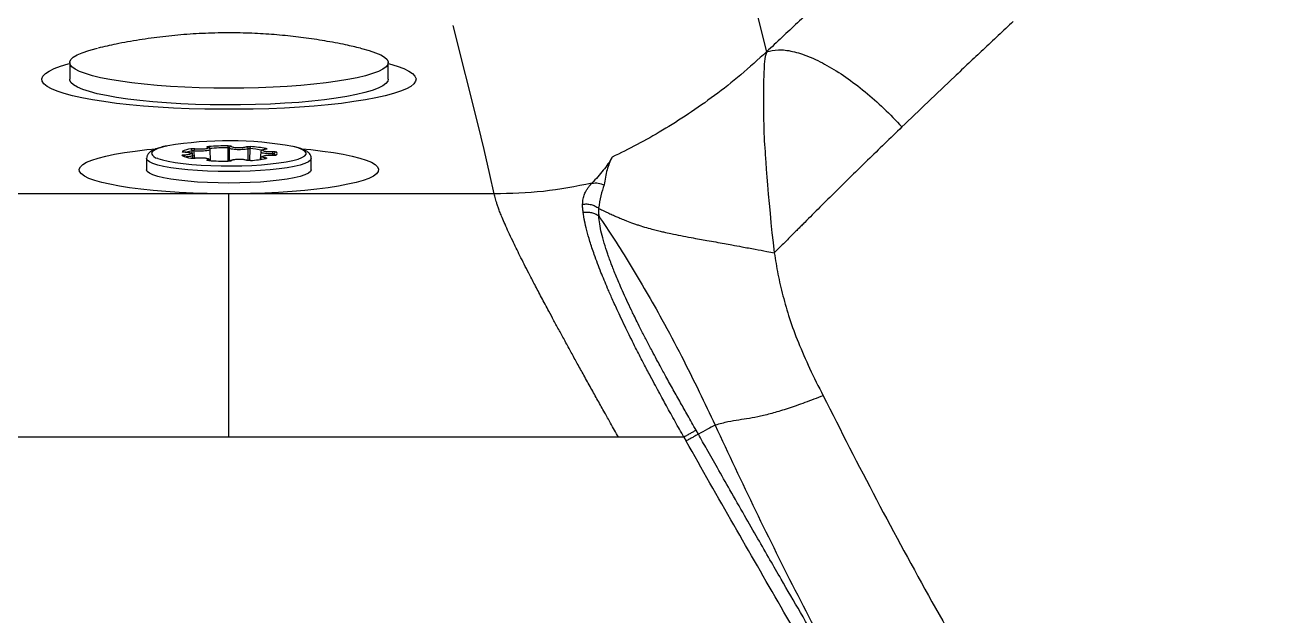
# Model space of a CAD drawing. Extents: x -51 to 27, y -13 to 136.
# Drawn here: x -13.72 to -1.05, y 25.45 to 31.37 of the extents above; entities that cross this region are included whole.
import ezdxf

# ---------------------------------------------------------------- set-up
doc = ezdxf.new("R2010")
doc.units = 0
doc.header["$MEASUREMENT"] = 0
doc.layers.add('GEOMETRY', color=2, linetype='Continuous', lineweight=25)

# ---------------------------------------------------------------- blocks, each defined once
blk = doc.blocks.new('2026 MONTERREY-BLOOM')
at = {"layer": 'GEOMETRY'}
for p, q in [((5.058, -51.3), (5.388, -52.61)), ((2.498, -53.342), (2.246, -52.345)), ((-1.595, -52.718), (-1.595, -52.886)), ((1.595, -52.886), (1.595, -52.718)), ((2.557, -53.591), (2.498, -53.342)), ((-0.184, -53.702), (-0.189, -53.591)), ((-0.009, -53.708), (-0.007, -53.574)), ((0.003, -53.577), (0.001, -53.707)), ((0.192, -53.7), (0.194, -53.584)), ((0.208, -53.582), (0.206, -53.7)), ((2.614, -53.839), (2.557, -53.591)), ((-0.825, -53.679), (-0.825, -53.793)), ((-0.446, -53.617), (-0.447, -53.618)), ((-0.365, -53.642), (-0.367, -53.603)), ((-0.361, -53.679), (-0.363, -53.648)), ((-0.353, -53.604), (-0.349, -53.679)), ((-0.007, -53.708), (-0.008, -53.708)), ((-0.002, -53.708), (-0.007, -53.708)), ((0.318, -53.616), (0.313, -53.689)), ((0.318, -53.681), (0.317, -53.689)), ((0.437, -53.65), (0.438, -53.65)), ((0.44, -53.65), (0.441, -53.633)), ((0.454, -53.633), (0.453, -53.65)), ((0.825, -53.793), (0.825, -53.679)), ((3.838, -53.67), (3.84, -53.667)), ((2.659, -54.036), (2.614, -53.839)), ((0, -54.036), (-3.392, -54.036)), ((2.659, -54.036), (0, -54.036)), ((0, -56.474), (-4.569, -56.474)), ((3.903, -56.474), (0, -56.474)), ((4.559, -56.474), (3.903, -56.474)), ((4.559, -56.474), (4.581, -56.514)), ((4.704, -56.445), (4.681, -56.405))]:
    blk.add_line(p, q, dxfattribs=at)
at = {"layer": 'GEOMETRY', "flags": 128}
for points in [[(1.319, -52.574), (1.329, -52.576), (1.406, -52.597), (1.47, -52.619), (1.522, -52.641), (1.56, -52.665), (1.584, -52.688), (1.595, -52.712), (1.591, -52.736), (1.574, -52.76), (1.542, -52.784), (1.497, -52.807), (1.439, -52.829), (1.369, -52.85), (1.286, -52.87), (1.192, -52.889), (1.087, -52.906), (0.973, -52.922), (0.851, -52.935), (0.721, -52.947), (0.584, -52.957), (0.443, -52.965), (0.297, -52.97), (0.149, -52.974), (0, -52.975), (-0.15, -52.974), (-0.298, -52.97), (-0.443, -52.965), (-0.585, -52.957), (-0.721, -52.947), (-0.851, -52.935), (-0.974, -52.921), (-1.088, -52.906), (-1.192, -52.889), (-1.286, -52.87), (-1.369, -52.85), (-1.439, -52.829), (-1.497, -52.807), (-1.542, -52.784), (-1.574, -52.76), (-1.591, -52.736), (-1.595, -52.712), (-1.584, -52.688), (-1.584, -52.688)], [(-1.584, -52.688), (-1.56, -52.665), (-1.521, -52.641), (-1.47, -52.619), (-1.405, -52.597), (-1.329, -52.576), (-1.317, -52.574)], [(5.388, -52.61), (5.388, -52.611), (5.386, -52.616), (5.38, -52.636), (5.375, -52.658), (5.371, -52.681), (5.368, -52.707), (5.365, -52.733), (5.363, -52.761), (5.36, -52.834), (5.358, -52.914), (5.356, -52.992), (5.356, -53.079), (5.356, -53.17), (5.357, -53.265), (5.359, -53.367), (5.36, -53.397), (5.361, -53.428), (5.363, -53.463), (5.365, -53.499), (5.365, -53.514), (5.366, -53.53), (5.367, -53.548), (5.369, -53.568), (5.372, -53.62), (5.373, -53.634), (5.373, -53.637), (5.373, -53.639), (5.373, -53.639), (5.373, -53.639), (5.373, -53.639), (5.373, -53.639), (5.373, -53.639), (5.373, -53.639), (5.373, -53.639), (5.373, -53.639), (5.373, -53.639), (5.373, -53.639), (5.379, -53.72), (5.384, -53.787), (5.39, -53.866), (5.397, -53.943), (5.405, -54.037), (5.413, -54.13), (5.422, -54.227), (5.431, -54.326), (5.441, -54.425), (5.452, -54.524), (5.465, -54.625)], [(1.595, -52.728), (1.61, -52.732), (1.687, -52.754), (1.751, -52.778), (1.802, -52.803), (1.84, -52.828), (1.864, -52.854), (1.875, -52.88), (1.871, -52.906), (1.854, -52.931), (1.823, -52.957), (1.778, -52.982), (1.72, -53.006), (1.65, -53.029), (1.567, -53.052), (1.473, -53.073), (1.368, -53.092), (1.253, -53.11), (1.128, -53.127), (0.995, -53.142), (0.855, -53.154), (0.708, -53.165), (0.556, -53.174), (0.4, -53.181), (0.241, -53.185), (0.081, -53.187), (-0.081, -53.187), (-0.241, -53.185), (-0.4, -53.181), (-0.556, -53.174), (-0.708, -53.165), (-0.855, -53.154), (-0.995, -53.142), (-1.128, -53.127), (-1.253, -53.11), (-1.368, -53.092), (-1.473, -53.073), (-1.567, -53.052), (-1.65, -53.029), (-1.72, -53.006), (-1.778, -52.982), (-1.823, -52.957), (-1.854, -52.931), (-1.871, -52.906), (-1.875, -52.88), (-1.864, -52.854), (-1.84, -52.828), (-1.802, -52.803), (-1.751, -52.778), (-1.687, -52.754), (-1.61, -52.732), (-1.595, -52.728)], [(-0.187, -53.141), (-0.336, -53.137), (-0.483, -53.131), (-0.625, -53.122), (-0.762, -53.111), (-0.892, -53.099), (-1.013, -53.084), (-1.126, -53.068), (-1.228, -53.05), (-1.319, -53.03), (-1.399, -53.009), (-1.465, -52.987), (-1.518, -52.965), (-1.558, -52.941), (-1.583, -52.917), (-1.594, -52.893), (-1.595, -52.886)], [(1.595, -52.886), (1.591, -52.904), (1.573, -52.928), (1.541, -52.952), (1.495, -52.975), (1.436, -52.998), (1.363, -53.019), (1.278, -53.039), (1.182, -53.058), (1.075, -53.076), (0.958, -53.091), (0.832, -53.105), (0.699, -53.117), (0.56, -53.126), (0.415, -53.134), (0.267, -53.139), (0.116, -53.142), (-0.035, -53.143), (-0.187, -53.141)], [(0.729, -53.582), (0.822, -53.591), (0.939, -53.605), (1.048, -53.62), (1.146, -53.637), (1.234, -53.656), (1.311, -53.676), (1.375, -53.697), (1.427, -53.718), (1.465, -53.741), (1.489, -53.764), (1.5, -53.787), (1.496, -53.81), (1.479, -53.834), (1.447, -53.856), (1.403, -53.879), (1.345, -53.9), (1.274, -53.92), (1.192, -53.939), (1.098, -53.957), (0.995, -53.974), (0.882, -53.988), (0.76, -54.001), (0.632, -54.012), (0.498, -54.021), (0.359, -54.027), (0.217, -54.032), (0.072, -54.034), (-0.072, -54.034), (-0.217, -54.032), (-0.359, -54.027), (-0.498, -54.021), (-0.632, -54.012), (-0.76, -54.001), (-0.882, -53.988), (-0.995, -53.974), (-1.098, -53.957), (-1.192, -53.939), (-1.274, -53.92), (-1.345, -53.9), (-1.403, -53.879), (-1.447, -53.856), (-1.479, -53.834), (-1.496, -53.81), (-1.5, -53.787), (-1.489, -53.764), (-1.465, -53.741), (-1.427, -53.718), (-1.375, -53.697), (-1.311, -53.676), (-1.234, -53.656), (-1.146, -53.637), (-1.048, -53.62), (-0.939, -53.605), (-0.822, -53.591), (-0.726, -53.582)], [(-0.613, -53.554), (-0.667, -53.567), (-0.713, -53.581), (-0.747, -53.597), (-0.768, -53.614), (-0.775, -53.63)], [(-0.211, -53.567), (-0.214, -53.566), (-0.217, -53.566)], [(0.369, -53.588), (0.366, -53.587), (0.366, -53.588)], [(0.679, -53.69), (0.692, -53.686), (0.732, -53.671), (0.759, -53.655), (0.773, -53.638), (0.773, -53.622), (0.759, -53.605), (0.732, -53.589), (0.692, -53.574), (0.642, -53.56)], [(0.825, -53.679), (0.825, -53.679), (0.818, -53.697), (0.797, -53.714), (0.762, -53.73), (0.714, -53.746), (0.655, -53.76), (0.583, -53.773), (0.502, -53.785), (0.413, -53.794), (0.316, -53.802), (0.214, -53.808), (0.108, -53.811), (0, -53.812), (-0.108, -53.811), (-0.214, -53.808), (-0.316, -53.802), (-0.412, -53.794), (-0.502, -53.785), (-0.583, -53.773), (-0.655, -53.76), (-0.714, -53.746), (-0.762, -53.73), (-0.797, -53.714), (-0.818, -53.697), (-0.825, -53.679)], [(-0.717, -53.677), (-0.713, -53.679), (-0.667, -53.694), (-0.608, -53.707), (-0.539, -53.72), (-0.46, -53.73), (-0.372, -53.739), (-0.279, -53.746), (-0.18, -53.751), (-0.078, -53.754), (0.026, -53.755), (0.129, -53.753), (0.23, -53.749), (0.326, -53.743), (0.417, -53.735), (0.5, -53.725), (0.575, -53.714), (0.639, -53.701), (0.679, -53.69)], [(-0.379, -53.678), (-0.38, -53.678), (-0.383, -53.678)], [(-0.343, -53.678), (-0.342, -53.678), (-0.34, -53.678)], [(-0.201, -53.701), (-0.201, -53.701), (-0.203, -53.701)], [(0.176, -53.697), (0.179, -53.697), (0.183, -53.698)], [(0.217, -53.7), (0.215, -53.7), (0.215, -53.7)], [(0.373, -53.68), (0.371, -53.68), (0.37, -53.68)], [(0.825, -53.793), (0.818, -53.81), (0.797, -53.827), (0.762, -53.844), (0.714, -53.859), (0.655, -53.874), (0.583, -53.887), (0.502, -53.898), (0.413, -53.908), (0.316, -53.916), (0.214, -53.921), (0.108, -53.925), (0, -53.926), (-0.108, -53.925), (-0.214, -53.921), (-0.316, -53.916), (-0.412, -53.908), (-0.502, -53.898), (-0.583, -53.887), (-0.655, -53.874), (-0.714, -53.859), (-0.762, -53.844), (-0.797, -53.827), (-0.818, -53.81), (-0.825, -53.793)]]:
    blk.add_lwpolyline(points, dxfattribs=at)
at = {"layer": 'GEOMETRY'}
for centre, radius, start, end in [((-0.004, -57.13), 3.628, 79.7464, 99.6577), ((-0.339, -53.857), 0.278, 98.9624, 117.9651), ((-0.388, -53.603), 0.0207, 359.3488, 76.3401), ((-0.331, -53.602), 0.0216, 114.1124, 185.8004), ((-0.004, -56.31), 2.757, 90.0684, 94.1352), ((-0.219, -53.578), 0.0246, 353.8511, 49.1298), ((-0.004, -56.217), 2.644, 90.0684, 94.1352), ((-0.508, -53.57), 0.5, 359.5883, 2.0588), ((0.023, -53.577), 0.0198, 89.4839, 178.8016), ((0.173, -53.583), 0.0207, 359.33, 82.8322), ((0.231, -53.579), 0.0239, 128.3207, 186.0329), ((0.09, -55.116), 1.539, 80.9188, 85.6245), ((0.111, -55.005), 1.448, 79.5634, 85.8224), ((0.377, -53.597), 0.017, 100.8221, 147.7187), ((-0.704, -53.603), 0.0757, 201.1818, 260.4123), ((-0.471, -53.632), 0.02, 50.9843, 87.4704), ((-0.339, -53.403), 0.278, 242.0349, 261.0376), ((-0.469, -53.667), 0.0186, 55.3178, 92.4346), ((-0.475, -53.659), 0.0321, 355.0336, 29.6373), ((-0.289, -54.004), 0.409, 100.981, 109.4619), ((-0.219, -53.713), 0.0186, 42.9023, 84.429), ((-0.004, -50.951), 2.757, 265.8648, 269.9316), ((0.023, -53.723), 0.0202, 90.1172, 118.6052), ((0.111, -52.256), 1.448, 274.1776, 280.4366), ((0.374, -53.688), 0.0158, 109.2984, 160.3052), ((0.403, -53.629), 0.0381, 354.2146, 29.4243), ((0.474, -53.634), 0.0205, 92.5055, 176.0386), ((0.442, -53.652), 0.0217, 11.5482, 58.7305), ((0.472, -53.665), 0.0189, 87.8689, 127.1094), ((0.465, -53.63), 0.018, 296.2995, 63.7005)]:
    blk.add_arc(centre, radius, start, end, dxfattribs=at)
for points, knots in [([(36.859, -38.985), (36.859, -39.022), (36.859, -39.104), (36.859, -39.239), (36.859, -39.396), (36.859, -39.568), (36.859, -39.736), (36.859, -39.877), (36.859, -39.976), (36.859, -40.077), (36.859, -40.194), (36.859, -40.34), (36.859, -40.483), (36.859, -40.621), (36.859, -40.823), (36.859, -41.098), (36.859, -41.453), (36.859, -41.82), (36.858, -42.212), (36.858, -42.618), (36.857, -43.039), (36.855, -43.462), (36.854, -43.893), (36.852, -44.335), (36.849, -45.064), (36.843, -46.07), (36.836, -47.022), (36.831, -47.633), (36.828, -47.913), (36.826, -48.213), (36.822, -48.535), (36.819, -48.88), (36.815, -49.226), (36.807, -49.906), (36.793, -50.909), (36.772, -52.226), (36.748, -53.511), (36.723, -54.715), (36.695, -55.842), (36.674, -56.641), (36.659, -57.171), (36.651, -57.441), (36.643, -57.709), (36.634, -57.975), (36.626, -58.239), (36.607, -58.826), (36.576, -59.723), (36.54, -60.635), (36.515, -61.236), (36.502, -61.54), (36.489, -61.84), (36.474, -62.155), (36.458, -62.501), (36.434, -63.003), (36.402, -63.633), (36.361, -64.364), (36.324, -64.988), (36.291, -65.509), (36.264, -65.92), (36.245, -66.194), (36.235, -66.339), (36.232, -66.374), (36.23, -66.409), (36.227, -66.443), (36.224, -66.478), (36.222, -66.512), (36.219, -66.547), (36.202, -66.781), (36.169, -67.208), (36.117, -67.82), (36.064, -68.396), (36.011, -68.934), (35.958, -69.431), (35.907, -69.882), (35.858, -70.263), (35.795, -70.569), (35.731, -70.824), (35.665, -71.043), (35.608, -71.209), (35.566, -71.323), (35.532, -71.409), (35.497, -71.495), (35.461, -71.58), (35.423, -71.664), (35.351, -71.817), (35.28, -71.955), (35.211, -72.079), (35.186, -72.123), (35.158, -72.17), (35.119, -72.236), (34.999, -72.43), (34.784, -72.739), (34.483, -73.096), (34.184, -73.398), (33.895, -73.652), (33.59, -73.886), (33.269, -74.098), (32.934, -74.287), (32.564, -74.465), (32.157, -74.623), (31.712, -74.754), (31.259, -74.849), (30.8, -74.902), (30.344, -74.954), (29.886, -75.002), (29.441, -75.046), (29.006, -75.087), (28.583, -75.124), (28.161, -75.158), (27.739, -75.191), (27.315, -75.223), (26.731, -75.263), (25.992, -75.311), (25.095, -75.363), (24.191, -75.41), (23.309, -75.453), (22.377, -75.495), (21.391, -75.536), (20.304, -75.576), (19.184, -75.614), (18.079, -75.647), (16.991, -75.677), (16.207, -75.696), (15.689, -75.708), (15.444, -75.713), (15.198, -75.719), (14.951, -75.724), (14.703, -75.729), (14.453, -75.734), (13.759, -75.748), (12.604, -75.768), (11.388, -75.786), (10.554, -75.796), (10.116, -75.801), (9.68, -75.806), (9.248, -75.81), (8.828, -75.814), (8.28, -75.819), (7.585, -75.825), (6.735, -75.83), (5.853, -75.835), (4.966, -75.839), (3.975, -75.842), (2.91, -75.844), (1.754, -75.846), (0.609, -75.847), (-0.455, -75.847), (-1.44, -75.846), (-2.343, -75.845), (-3.238, -75.843), (-3.829, -75.842), (-4.118, -75.841)], [0, 0, 0, 0, 0.0015205, 0.0033457, 0.0054756, 0.007915, 0.0103829, 0.0122963, 0.0136552, 0.0144139, 0.0164289, 0.0184285, 0.0203659, 0.0222411, 0.0240541, 0.0286038, 0.0334271, 0.0385312, 0.0435423, 0.0493867, 0.0550992, 0.0606799, 0.0666233, 0.0726617, 0.0786535, 0.0963497, 0.113627, 0.1174481, 0.121248, 0.1250268, 0.1296573, 0.1343866, 0.1390883, 0.1437626, 0.1620811, 0.1799649, 0.1974138, 0.2144282, 0.2290414, 0.2433183, 0.2470019, 0.2506624, 0.2542999, 0.2579143, 0.2615057, 0.265074, 0.2818429, 0.2980744, 0.3022367, 0.3063621, 0.3104507, 0.3145025, 0.3191882, 0.3245637, 0.3349686, 0.3449124, 0.3543951, 0.3604013, 0.3662067, 0.3711496, 0.3716267, 0.3721023, 0.3725764, 0.3730489, 0.37352, 0.3739896, 0.3744577, 0.3749243, 0.3835541, 0.3918977, 0.3999554, 0.4071383, 0.4139151, 0.4202961, 0.4256539, 0.4295637, 0.4329884, 0.436386, 0.4388658, 0.4401192, 0.4413721, 0.4426249, 0.443878, 0.4451317, 0.4463864, 0.4507691, 0.4514578, 0.4521466, 0.4528356, 0.4537108, 0.455254, 0.4621392, 0.4690242, 0.4742408, 0.4794587, 0.4846756, 0.4898923, 0.4951112, 0.5003286, 0.5066101, 0.5128922, 0.519174, 0.5254609, 0.5317008, 0.5378835, 0.5442016, 0.5499516, 0.55566, 0.5615042, 0.5671845, 0.5729289, 0.5788098, 0.5910574, 0.6030653, 0.6154142, 0.6279319, 0.6390692, 0.6533928, 0.6681633, 0.6833808, 0.6990455, 0.7132005, 0.7277021, 0.7310052, 0.7343258, 0.7376638, 0.7410194, 0.7443924, 0.7477829, 0.7511908, 0.7726989, 0.7948379, 0.8007406, 0.8066865, 0.8126757, 0.8184869, 0.8242755, 0.829799, 0.8408264, 0.8525895, 0.8644161, 0.8767764, 0.8887042, 0.904785, 0.9201624, 0.9358208, 0.9514061, 0.963534, 0.9759348, 0.9882033, 1, 1, 1, 1]), ([(36.643, -38.985), (36.643, -39.828), (36.644, -41.551), (36.638, -44.154), (36.623, -46.796), (36.598, -49.436), (36.56, -52.073), (36.508, -54.709), (36.443, -57.234), (36.364, -59.65), (36.27, -61.957), (36.155, -64.262), (36.031, -66.228), (35.9, -67.852), (35.802, -68.877), (35.716, -69.638), (35.663, -70.134), (35.567, -70.618), (35.44, -71.049), (35.293, -71.432), (35.137, -71.768), (34.958, -72.092), (34.757, -72.403), (34.535, -72.7), (34.293, -72.981), (34.032, -73.244), (33.754, -73.488), (33.46, -73.713), (33.15, -73.917), (32.828, -74.099), (32.47, -74.269), (32.078, -74.421), (31.65, -74.547), (31.21, -74.637), (30.76, -74.689), (30.304, -74.741), (29.845, -74.789), (29.117, -74.861), (28.118, -74.947), (26.517, -75.064), (24.581, -75.177), (22.165, -75.291), (19.603, -75.387), (16.893, -75.466), (14.119, -75.527), (11.282, -75.573), (9.295, -75.594), (8.222, -75.603), (8.062, -75.605), (7.902, -75.606), (7.75, -75.607), (7.619, -75.608), (7.509, -75.609), (7.406, -75.61), (7.287, -75.61), (6.823, -75.614), (5.731, -75.62), (3.332, -75.628), (-0.049, -75.632), (-2.762, -75.627), (-4.118, -75.625)], [0, 0, 0, 0, 0.034488, 0.070526, 0.106569, 0.142591, 0.178588, 0.214528, 0.250471, 0.281965, 0.313469, 0.344975, 0.376447, 0.394063, 0.411668, 0.418581, 0.425411, 0.432079, 0.438744, 0.443794, 0.448844, 0.453894, 0.458943, 0.463993, 0.469043, 0.474092, 0.479142, 0.484192, 0.489242, 0.494293, 0.499343, 0.505424, 0.511505, 0.517586, 0.523766, 0.530042, 0.536349, 0.542658, 0.560012, 0.577374, 0.608371, 0.639386, 0.67635, 0.71332, 0.75032, 0.789907, 0.829466, 0.831649, 0.833831, 0.836013, 0.838185, 0.84005, 0.841408, 0.842657, 0.844259, 0.846315, 0.861623, 0.88897, 0.944497, 1, 1, 1, 1]), ([(6.013, -52.024), (5.907, -52.122), (5.696, -52.32), (5.491, -52.513), (5.388, -52.61)], [0, 0, 0, 0, 0.4992622, 1, 1, 1, 1]), ([(7.86, -52.306), (7.809, -52.353), (7.708, -52.448), (7.608, -52.543), (7.557, -52.59)], [0, 0, 0, 0, 0.501601, 1, 1, 1, 1]), ([(1.318, -52.575), (1.268, -52.563), (1.15, -52.535), (0.96, -52.5), (0.748, -52.468), (0.534, -52.444), (0.312, -52.427), (0.076, -52.419), (-0.17, -52.421), (-0.419, -52.434), (-0.661, -52.457), (-0.898, -52.49), (-1.115, -52.528), (-1.252, -52.559), (-1.312, -52.573)], [0, 0, 0, 0, 0.057498, 0.138033, 0.218257, 0.299011, 0.381839, 0.469447, 0.566198, 0.660057, 0.751293, 0.840904, 0.930228, 1, 1, 1, 1]), ([(5.388, -52.61), (5.302, -52.688), (5.13, -52.845), (4.866, -53.052), (4.603, -53.237), (4.344, -53.4), (4.088, -53.545), (3.923, -53.626), (3.84, -53.667)], [0, 0, 0, 0, 0.166633, 0.333221, 0.499822, 0.666504, 0.833246, 1, 1, 1, 1]), ([(5.388, -52.61), (5.425, -52.601), (5.5, -52.582), (5.645, -52.601), (5.81, -52.653), (5.991, -52.741), (6.181, -52.86), (6.374, -53.007), (6.566, -53.175), (6.684, -53.301), (6.743, -53.364)], [0, 0, 0, 0, 0.125002, 0.249994, 0.374989, 0.499991, 0.624993, 0.74999, 0.87499, 1, 1, 1, 1]), ([(7.557, -52.59), (7.509, -52.635), (7.413, -52.725), (7.318, -52.815), (7.271, -52.86)], [0, 0, 0, 0, 0.501392, 1, 1, 1, 1]), ([(7.271, -52.86), (7.181, -52.945), (7.003, -53.115), (6.829, -53.281), (6.743, -53.364)], [0, 0, 0, 0, 0.501782, 1, 1, 1, 1]), ([(6.743, -53.364), (6.628, -53.476), (6.4, -53.696), (6.186, -53.907), (6.081, -54.011)], [0, 0, 0, 0, 0.508872, 1, 1, 1, 1]), ([(-0.623, -53.555), (-0.628, -53.556), (-0.656, -53.561), (-0.697, -53.572), (-0.745, -53.589), (-0.78, -53.606), (-0.804, -53.626), (-0.821, -53.65), (-0.824, -53.67), (-0.825, -53.679)], [0, 0, 0, 0, 0.046596, 0.23737, 0.432235, 0.636033, 0.773422, 0.887943, 1, 1, 1, 1]), ([(-0.383, -53.583), (-0.38, -53.582), (-0.376, -53.581), (-0.366, -53.581), (-0.356, -53.581), (-0.347, -53.581), (-0.342, -53.582), (-0.34, -53.582)], [0, 0, 0, 0, 0.210165, 0.420329, 0.630576, 0.841225, 1, 1, 1, 1]), ([(-0.19, -53.591), (-0.19, -53.592), (-0.19, -53.595), (-0.202, -53.599), (-0.224, -53.603), (-0.254, -53.606), (-0.288, -53.607), (-0.323, -53.606), (-0.343, -53.605), (-0.353, -53.604)], [0, 0, 0, 0, 0.096679, 0.245543, 0.394465, 0.543444, 0.692454, 0.841455, 1, 1, 1, 1]), ([(-0.34, -53.582), (-0.332, -53.583), (-0.316, -53.584), (-0.288, -53.585), (-0.261, -53.584), (-0.237, -53.582), (-0.219, -53.579), (-0.209, -53.575), (-0.208, -53.57), (-0.214, -53.567), (-0.217, -53.566)], [0, 0, 0, 0, 0.131952, 0.255996, 0.380084, 0.504168, 0.628204, 0.752168, 0.876083, 1, 1, 1, 1]), ([(-0.217, -53.566), (-0.218, -53.566), (-0.221, -53.565), (-0.22, -53.563), (-0.216, -53.561), (-0.21, -53.56), (-0.205, -53.56), (-0.203, -53.56)], [0, 0, 0, 0, 0.211413, 0.42284, 0.63392, 0.844474, 1, 1, 1, 1]), ([(-0.189, -53.591), (-0.189, -53.589), (-0.189, -53.584), (-0.193, -53.578), (-0.199, -53.572), (-0.204, -53.569), (-0.209, -53.568), (-0.211, -53.567)], [0, 0, 0, 0, 0.121861, 0.32386, 0.51917, 0.757837, 1, 1, 1, 1]), ([(-0.008, -53.552), (-0.004, -53.552), (0.003, -53.553), (0.012, -53.553), (0.019, -53.555), (0.022, -53.556), (0.023, -53.557), (0.023, -53.557)], [0, 0, 0, 0, 0.210165, 0.420329, 0.630576, 0.841225, 1, 1, 1, 1]), ([(0.003, -53.577), (0.003, -53.576), (0.003, -53.576), (0.001, -53.575), (-0.001, -53.574), (-0.004, -53.574), (-0.006, -53.574), (-0.007, -53.574)], [0, 0, 0, 0, 0.160472, 0.372368, 0.582457, 0.791373, 1, 1, 1, 1]), ([(0.194, -53.584), (0.188, -53.585), (0.177, -53.588), (0.149, -53.591), (0.116, -53.592), (0.082, -53.592), (0.05, -53.59), (0.024, -53.586), (0.006, -53.582), (0.004, -53.578), (0.003, -53.577)], [0, 0, 0, 0, 0.123967, 0.247898, 0.371842, 0.495833, 0.619873, 0.743938, 0.867996, 1, 1, 1, 1]), ([(0.023, -53.557), (0.024, -53.559), (0.025, -53.562), (0.04, -53.566), (0.06, -53.569), (0.086, -53.57), (0.113, -53.571), (0.14, -53.569), (0.162, -53.567), (0.171, -53.564), (0.176, -53.563)], [0, 0, 0, 0, 0.131952, 0.255996, 0.380084, 0.504168, 0.628204, 0.752168, 0.876083, 1, 1, 1, 1]), ([(0.176, -53.563), (0.178, -53.562), (0.181, -53.561), (0.19, -53.561), (0.199, -53.56), (0.209, -53.56), (0.214, -53.56), (0.217, -53.561)], [0, 0, 0, 0, 0.211413, 0.42284, 0.63392, 0.844474, 1, 1, 1, 1]), ([(0.208, -53.582), (0.207, -53.582), (0.205, -53.582), (0.202, -53.582), (0.199, -53.582), (0.196, -53.583), (0.195, -53.583), (0.194, -53.584)], [0, 0, 0, 0, 0.154409, 0.363544, 0.574125, 0.786447, 1, 1, 1, 1]), ([(0.363, -53.588), (0.358, -53.589), (0.344, -53.591), (0.334, -53.594), (0.323, -53.602), (0.318, -53.609), (0.318, -53.614), (0.318, -53.616)], [0, 0, 0, 0, 0.201208, 0.639797, 0.79284, 0.930205, 1, 1, 1, 1]), ([(0.369, -53.588), (0.362, -53.589), (0.348, -53.591), (0.338, -53.595), (0.337, -53.599), (0.344, -53.604), (0.361, -53.607), (0.383, -53.61), (0.41, -53.611), (0.428, -53.611), (0.437, -53.61)], [0, 0, 0, 0, 0.131952, 0.255996, 0.380084, 0.504168, 0.628204, 0.752168, 0.876083, 1, 1, 1, 1]), ([(0.371, -53.587), (0.371, -53.587), (0.371, -53.587), (0.37, -53.587), (0.368, -53.587), (0.366, -53.587), (0.366, -53.587)], [0, 0, 0, 0, 0.164213, 0.477861, 0.907169, 1, 1, 1, 1]), ([(0.373, -53.581), (0.375, -53.581), (0.379, -53.582), (0.381, -53.584), (0.379, -53.585), (0.375, -53.587), (0.37, -53.587), (0.369, -53.588)], [0, 0, 0, 0, 0.210165, 0.420329, 0.630576, 0.841225, 1, 1, 1, 1]), ([(0.824, -53.678), (0.823, -53.669), (0.821, -53.65), (0.806, -53.628), (0.785, -53.61), (0.754, -53.593), (0.714, -53.577), (0.677, -53.567), (0.66, -53.563)], [0, 0, 0, 0, 0.115578, 0.241428, 0.382543, 0.566328, 0.805365, 1, 1, 1, 1]), ([(-0.447, -53.618), (-0.45, -53.617), (-0.457, -53.617), (-0.464, -53.616), (-0.469, -53.614), (-0.471, -53.613), (-0.47, -53.612), (-0.47, -53.612)], [0, 0, 0, 0, 0.211413, 0.42284, 0.63392, 0.844474, 1, 1, 1, 1]), ([(-0.47, -53.649), (-0.47, -53.648), (-0.471, -53.647), (-0.468, -53.645), (-0.463, -53.644), (-0.455, -53.643), (-0.449, -53.643), (-0.447, -53.643)], [0, 0, 0, 0, 0.210165, 0.420329, 0.630576, 0.841225, 1, 1, 1, 1]), ([(-0.449, -53.617), (-0.452, -53.617), (-0.456, -53.617), (-0.46, -53.616), (-0.461, -53.616), (-0.461, -53.616), (-0.461, -53.616)], [0, 0, 0, 0, 0.387159, 0.694814, 0.912924, 1, 1, 1, 1]), ([(-0.446, -53.617), (-0.447, -53.617), (-0.448, -53.617), (-0.449, -53.617), (-0.449, -53.617)], [0, 0, 0, 0, 0.9804059, 1, 1, 1, 1]), ([(-0.364, -53.648), (-0.364, -53.645), (-0.365, -53.64), (-0.37, -53.634), (-0.376, -53.629), (-0.386, -53.624), (-0.402, -53.621), (-0.425, -53.618), (-0.441, -53.618), (-0.447, -53.618)], [0, 0, 0, 0, 0.0793787, 0.1540349, 0.2360443, 0.3583534, 0.6126278, 0.8669865, 1, 1, 1, 1]), ([(-0.447, -53.643), (-0.438, -53.642), (-0.42, -53.641), (-0.399, -53.638), (-0.386, -53.634), (-0.382, -53.63), (-0.387, -53.626), (-0.4, -53.622), (-0.421, -53.619), (-0.438, -53.618), (-0.447, -53.618)], [0, 0, 0, 0, 0.131952, 0.255996, 0.380084, 0.504168, 0.628204, 0.752168, 0.876083, 1, 1, 1, 1]), ([(-0.363, -53.648), (-0.363, -53.648), (-0.361, -53.65), (-0.368, -53.654), (-0.383, -53.659), (-0.405, -53.663), (-0.421, -53.664), (-0.428, -53.664)], [0, 0, 0, 0, 0.00061, 0.279995, 0.559438, 0.838865, 1, 1, 1, 1]), ([(-0.34, -53.678), (-0.343, -53.679), (-0.348, -53.679), (-0.359, -53.68), (-0.369, -53.679), (-0.377, -53.679), (-0.381, -53.678), (-0.383, -53.678)], [0, 0, 0, 0, 0.211413, 0.42284, 0.63392, 0.844474, 1, 1, 1, 1]), ([(-0.358, -53.679), (-0.361, -53.679), (-0.366, -53.679), (-0.373, -53.679), (-0.377, -53.678), (-0.378, -53.678), (-0.379, -53.678)], [0, 0, 0, 0, 0.345403, 0.65928, 0.913568, 1, 1, 1, 1]), ([(-0.353, -53.604), (-0.353, -53.604), (-0.355, -53.603), (-0.358, -53.603), (-0.361, -53.602), (-0.365, -53.602), (-0.366, -53.603), (-0.367, -53.603)], [0, 0, 0, 0, 0.160472, 0.372368, 0.582457, 0.791373, 1, 1, 1, 1]), ([(-0.343, -53.678), (-0.343, -53.678), (-0.345, -53.679), (-0.35, -53.679), (-0.355, -53.679), (-0.358, -53.679), (-0.358, -53.679)], [0, 0, 0, 0, 0.099175, 0.503223, 0.987842, 1, 1, 1, 1]), ([(-0.189, -53.707), (-0.189, -53.707), (-0.189, -53.703), (-0.191, -53.697), (-0.196, -53.691), (-0.203, -53.686), (-0.214, -53.682), (-0.233, -53.678), (-0.263, -53.676), (-0.296, -53.675), (-0.324, -53.676), (-0.337, -53.678), (-0.342, -53.679)], [0, 0, 0, 0, 0.0091625, 0.0623424, 0.1101487, 0.1644945, 0.249094, 0.425848, 0.5830766, 0.7480502, 0.9117814, 1, 1, 1, 1]), ([(-0.217, -53.694), (-0.214, -53.693), (-0.207, -53.69), (-0.21, -53.685), (-0.22, -53.681), (-0.239, -53.678), (-0.263, -53.676), (-0.29, -53.675), (-0.317, -53.676), (-0.332, -53.678), (-0.34, -53.678)], [0, 0, 0, 0, 0.131952, 0.255996, 0.380084, 0.504168, 0.628204, 0.752168, 0.876083, 1, 1, 1, 1]), ([(-0.203, -53.701), (-0.206, -53.7), (-0.212, -53.7), (-0.218, -53.699), (-0.221, -53.697), (-0.22, -53.695), (-0.218, -53.695), (-0.217, -53.694)], [0, 0, 0, 0, 0.210165, 0.420329, 0.630576, 0.841225, 1, 1, 1, 1]), ([(-0.201, -53.7), (-0.202, -53.7), (-0.205, -53.7), (-0.209, -53.7), (-0.211, -53.699), (-0.211, -53.699), (-0.211, -53.699)], [0, 0, 0, 0, 0.1926389, 0.5777787, 0.8495306, 1, 1, 1, 1]), ([(0.023, -53.703), (0.023, -53.704), (0.022, -53.705), (0.017, -53.706), (0.009, -53.707), (0.001, -53.708), (-0.005, -53.708), (-0.008, -53.708)], [0, 0, 0, 0, 0.211413, 0.42284, 0.63392, 0.844474, 1, 1, 1, 1]), ([(0.014, -53.706), (0.014, -53.706), (0.014, -53.706), (0.013, -53.706), (0.01, -53.707), (0.005, -53.707), (0.001, -53.708), (-0.002, -53.708), (-0.002, -53.708)], [0, 0, 0, 0, 0.060553, 0.204368, 0.405491, 0.656155, 0.977443, 1, 1, 1, 1]), ([(0.179, -53.698), (0.176, -53.697), (0.168, -53.694), (0.146, -53.691), (0.114, -53.689), (0.08, -53.69), (0.05, -53.692), (0.029, -53.696), (0.017, -53.7), (0.011, -53.705), (0.009, -53.707)], [0, 0, 0, 0, 0.063664, 0.214861, 0.373438, 0.527985, 0.682143, 0.841369, 0.943649, 1, 1, 1, 1]), ([(0.176, -53.697), (0.171, -53.696), (0.161, -53.693), (0.138, -53.691), (0.112, -53.69), (0.084, -53.69), (0.059, -53.692), (0.039, -53.695), (0.025, -53.699), (0.024, -53.702), (0.023, -53.703)], [0, 0, 0, 0, 0.131952, 0.255996, 0.380084, 0.504168, 0.628204, 0.752168, 0.876083, 1, 1, 1, 1]), ([(0.217, -53.7), (0.213, -53.7), (0.207, -53.7), (0.197, -53.7), (0.187, -53.7), (0.18, -53.699), (0.177, -53.698), (0.176, -53.697)], [0, 0, 0, 0, 0.210165, 0.420329, 0.630576, 0.841225, 1, 1, 1, 1]), ([(0.203, -53.7), (0.201, -53.7), (0.195, -53.7), (0.188, -53.699), (0.184, -53.699), (0.183, -53.698), (0.183, -53.698), (0.183, -53.698)], [0, 0, 0, 0, 0.284258, 0.555534, 0.775238, 0.928073, 1, 1, 1, 1]), ([(0.215, -53.699), (0.214, -53.7), (0.211, -53.7), (0.206, -53.7), (0.203, -53.7), (0.203, -53.7)], [0, 0, 0, 0, 0.274366, 0.947408, 1, 1, 1, 1]), ([(0.441, -53.633), (0.43, -53.633), (0.408, -53.633), (0.375, -53.631), (0.346, -53.628), (0.327, -53.623), (0.317, -53.619), (0.319, -53.617), (0.319, -53.616)], [0, 0, 0, 0, 0.18537, 0.370688, 0.556023, 0.741431, 0.92691, 1, 1, 1, 1]), ([(0.432, -53.65), (0.427, -53.65), (0.41, -53.649), (0.383, -53.65), (0.354, -53.653), (0.337, -53.658), (0.325, -53.664), (0.318, -53.674), (0.318, -53.679), (0.318, -53.681)], [0, 0, 0, 0, 0.10567, 0.315481, 0.526881, 0.748972, 0.889803, 0.960578, 1, 1, 1, 1]), ([(0.437, -53.65), (0.427, -53.65), (0.409, -53.649), (0.382, -53.651), (0.359, -53.653), (0.344, -53.657), (0.336, -53.661), (0.338, -53.666), (0.349, -53.67), (0.362, -53.672), (0.369, -53.673)], [0, 0, 0, 0, 0.131952, 0.255996, 0.380084, 0.504168, 0.628204, 0.752168, 0.876083, 1, 1, 1, 1]), ([(0.369, -53.673), (0.371, -53.673), (0.376, -53.674), (0.38, -53.675), (0.381, -53.677), (0.378, -53.678), (0.375, -53.679), (0.373, -53.68)], [0, 0, 0, 0, 0.2114135, 0.4228402, 0.6339199, 0.8444744, 1, 1, 1, 1]), ([(0.371, -53.679), (0.371, -53.679), (0.371, -53.679), (0.37, -53.68), (0.37, -53.68)], [0, 0, 0, 0, 0.413868, 1, 1, 1, 1]), ([(0.437, -53.61), (0.44, -53.61), (0.447, -53.61), (0.457, -53.611), (0.465, -53.612), (0.471, -53.613), (0.472, -53.614), (0.473, -53.614)], [0, 0, 0, 0, 0.211413, 0.42284, 0.63392, 0.844474, 1, 1, 1, 1]), ([(0.473, -53.646), (0.472, -53.647), (0.47, -53.648), (0.463, -53.649), (0.454, -53.65), (0.445, -53.65), (0.439, -53.65), (0.437, -53.65)], [0, 0, 0, 0, 0.210165, 0.420329, 0.630576, 0.841225, 1, 1, 1, 1]), ([(0.449, -53.65), (0.447, -53.65), (0.443, -53.65), (0.439, -53.65), (0.438, -53.65)], [0, 0, 0, 0, 0.674171, 1, 1, 1, 1]), ([(0.454, -53.633), (0.453, -53.633), (0.453, -53.633), (0.451, -53.632), (0.448, -53.632), (0.445, -53.632), (0.443, -53.633), (0.441, -53.633)], [0, 0, 0, 0, 0.1544087, 0.3635436, 0.5741248, 0.7864467, 1, 1, 1, 1]), ([(0.464, -53.648), (0.464, -53.648), (0.465, -53.648), (0.464, -53.648), (0.461, -53.649), (0.457, -53.649), (0.452, -53.65), (0.449, -53.65), (0.449, -53.65)], [0, 0, 0, 0, 0.0505082, 0.1999771, 0.3872563, 0.6520243, 0.9740843, 1, 1, 1, 1]), ([(0.464, -53.648), (0.464, -53.648), (0.464, -53.647), (0.463, -53.648), (0.463, -53.648)], [0, 0, 0, 0, 0.712781, 1, 1, 1, 1]), ([(3.838, -53.67), (3.838, -53.67), (3.838, -53.671), (3.814, -53.713), (3.756, -53.799), (3.677, -53.885), (3.638, -53.928)], [0, 0, 0, 0, 0.001056, 0.009112, 0.499971, 1, 1, 1, 1]), ([(3.838, -53.67), (3.82, -53.709), (3.783, -53.787), (3.768, -53.893), (3.76, -53.945)], [0, 0, 0, 0, 0.500012, 1, 1, 1, 1]), ([(3.638, -53.928), (3.476, -53.96), (3.153, -54.023), (2.823, -54.032), (2.659, -54.036)], [0, 0, 0, 0, 0.500012, 1, 1, 1, 1]), ([(3.544, -54.138), (3.545, -54.128), (3.546, -54.11), (3.549, -54.084), (3.555, -54.06), (3.562, -54.038), (3.571, -54.019), (3.579, -54.004), (3.587, -53.991), (3.596, -53.978), (3.606, -53.965), (3.615, -53.953), (3.626, -53.941), (3.633, -53.933), (3.638, -53.928)], [0, 0, 0, 0, 0.105343, 0.196855, 0.30169, 0.402555, 0.50001, 0.567819, 0.638511, 0.712115, 0.784855, 0.856627, 0.910037, 1, 1, 1, 1]), ([(3.76, -53.945), (3.748, -53.98), (3.723, -54.048), (3.711, -54.136), (3.704, -54.179)], [0, 0, 0, 0, 0.500338, 1, 1, 1, 1]), ([(0, -56.474), (0, -56.369), (0, -56.161), (0, -55.85), (0, -55.572), (0, -55.33), (0, -55.124), (0, -54.932), (0, -54.756), (0, -54.599), (0, -54.463), (0, -54.347), (0, -54.242), (0, -54.154), (0, -54.087), (0, -54.053), (0, -54.036)], [0, 0, 0, 0, 0.086688, 0.172502, 0.256736, 0.318724, 0.379762, 0.440076, 0.5, 0.559924, 0.620238, 0.681276, 0.743264, 0.827498, 0.913312, 1, 1, 1, 1]), ([(3.903, -56.474), (3.877, -56.428), (3.831, -56.346), (3.762, -56.223), (3.696, -56.106), (3.627, -55.981), (3.558, -55.857), (3.492, -55.738), (3.43, -55.625), (3.37, -55.515), (3.312, -55.408), (3.257, -55.308), (3.197, -55.196), (3.133, -55.075), (3.065, -54.946), (2.991, -54.804), (2.915, -54.654), (2.849, -54.519), (2.801, -54.416), (2.766, -54.338), (2.738, -54.273), (2.716, -54.221), (2.7, -54.178), (2.688, -54.142), (2.678, -54.11), (2.67, -54.083), (2.664, -54.059), (2.661, -54.044), (2.659, -54.036)], [0, 0, 0, 0, 0.040995, 0.072136, 0.108329, 0.144847, 0.182597, 0.217618, 0.249931, 0.283544, 0.315568, 0.346035, 0.37498, 0.418758, 0.460383, 0.499988, 0.563477, 0.62496, 0.66611, 0.707767, 0.750074, 0.785269, 0.821099, 0.85654, 0.891666, 0.927862, 0.963907, 1, 1, 1, 1]), ([(6.081, -54.011), (6.028, -54.063), (5.922, -54.168), (5.82, -54.27), (5.77, -54.321)], [0, 0, 0, 0, 0.501941, 1, 1, 1, 1]), ([(3.544, -54.138), (3.558, -54.137), (3.587, -54.134), (3.629, -54.141), (3.67, -54.156), (3.693, -54.171), (3.704, -54.179)], [0, 0, 0, 0, 0.25, 0.5, 0.75, 1, 1, 1, 1]), ([(3.549, -54.22), (3.548, -54.205), (3.545, -54.184), (3.544, -54.16), (3.544, -54.147), (3.544, -54.141), (3.544, -54.138)], [0, 0, 0, 0, 0.499978, 0.749987, 0.909348, 1, 1, 1, 1]), ([(3.549, -54.22), (3.563, -54.219), (3.591, -54.216), (3.632, -54.222), (3.672, -54.234), (3.694, -54.248), (3.706, -54.255)], [0, 0, 0, 0, 0.25, 0.5, 0.75, 1, 1, 1, 1]), ([(4.559, -56.474), (4.544, -56.448), (4.515, -56.396), (4.471, -56.317), (4.427, -56.238), (4.386, -56.164), (4.346, -56.091), (4.305, -56.016), (4.26, -55.933), (4.208, -55.835), (4.145, -55.715), (4.071, -55.57), (3.985, -55.398), (3.907, -55.234), (3.843, -55.093), (3.797, -54.989), (3.76, -54.9), (3.726, -54.817), (3.693, -54.731), (3.654, -54.626), (3.617, -54.513), (3.584, -54.4), (3.567, -54.324), (3.557, -54.274), (3.553, -54.248), (3.551, -54.231), (3.55, -54.223), (3.549, -54.221), (3.549, -54.22), (3.549, -54.22), (3.549, -54.22)], [0, 0, 0, 0, 0.0312063, 0.0624267, 0.093856, 0.1248541, 0.1509632, 0.1804773, 0.2134022, 0.2497306, 0.2965779, 0.3540647, 0.4219721, 0.5000462, 0.5513639, 0.5947916, 0.6302108, 0.6642909, 0.7040231, 0.7467066, 0.8133996, 0.8757325, 0.936728, 0.9586413, 0.9809165, 0.9946995, 0.99841, 0.9994701, 0.9998013, 1, 1, 1, 1]), ([(3.704, -54.179), (3.704, -54.191), (3.703, -54.215), (3.705, -54.242), (3.706, -54.255)], [0, 0, 0, 0, 0.500001, 1, 1, 1, 1]), ([(3.704, -54.179), (3.718, -54.186), (3.748, -54.2), (3.793, -54.222), (3.841, -54.244), (3.878, -54.261), (3.907, -54.274), (3.928, -54.283), (3.954, -54.294), (3.996, -54.311), (4.036, -54.326), (4.078, -54.34), (4.121, -54.354), (4.181, -54.373), (4.249, -54.391), (4.306, -54.406), (4.364, -54.419), (4.437, -54.435), (4.529, -54.454), (4.625, -54.472), (4.713, -54.488), (4.795, -54.503), (4.878, -54.517), (4.961, -54.532), (5.049, -54.548), (5.151, -54.567), (5.268, -54.589), (5.376, -54.609), (5.441, -54.621), (5.465, -54.625)], [0, 0, 0, 0, 0.027557, 0.062485, 0.093818, 0.125033, 0.136746, 0.151082, 0.168031, 0.187583, 0.231043, 0.24361, 0.26422, 0.309123, 0.350295, 0.380232, 0.406476, 0.446399, 0.500088, 0.556241, 0.601099, 0.640066, 0.686734, 0.733391, 0.772985, 0.826641, 0.896782, 0.960728, 1, 1, 1, 1]), ([(4.681, -56.405), (4.653, -56.355), (4.601, -56.264), (4.525, -56.129), (4.452, -55.998), (4.383, -55.875), (4.328, -55.773), (4.282, -55.688), (4.236, -55.602), (4.185, -55.504), (4.135, -55.407), (4.093, -55.324), (4.06, -55.257), (4.026, -55.185), (3.987, -55.103), (3.945, -55.011), (3.909, -54.929), (3.88, -54.86), (3.857, -54.803), (3.835, -54.746), (3.815, -54.693), (3.788, -54.616), (3.759, -54.527), (3.732, -54.425), (3.713, -54.333), (3.708, -54.281), (3.706, -54.255)], [0, 0, 0, 0, 0.061713, 0.113967, 0.168002, 0.22395, 0.267265, 0.294055, 0.329576, 0.373769, 0.415549, 0.450429, 0.478531, 0.499895, 0.541637, 0.583323, 0.620925, 0.649982, 0.678506, 0.699968, 0.731419, 0.756409, 0.816563, 0.87509, 0.937186, 1, 1, 1, 1]), ([(3.706, -54.255), (3.756, -54.332), (3.859, -54.487), (4.019, -54.743), (4.18, -55.013), (4.354, -55.318), (4.532, -55.654), (4.709, -56.009), (4.818, -56.242), (4.871, -56.354)], [0, 0, 0, 0, 0.132568, 0.267057, 0.400763, 0.531631, 0.698436, 0.855124, 1, 1, 1, 1]), ([(5.736, -54.354), (5.726, -54.364), (5.705, -54.385), (5.685, -54.406), (5.674, -54.416)], [0, 0, 0, 0, 0.499291, 1, 1, 1, 1]), ([(5.77, -54.321), (5.764, -54.326), (5.753, -54.337), (5.742, -54.348), (5.736, -54.354)], [0, 0, 0, 0, 0.499645, 1, 1, 1, 1]), ([(5.674, -54.416), (5.639, -54.451), (5.569, -54.522), (5.5, -54.591), (5.465, -54.625)], [0, 0, 0, 0, 0.497108, 1, 1, 1, 1]), ([(5.465, -54.625), (5.476, -54.697), (5.499, -54.84), (5.55, -55.06), (5.617, -55.289), (5.706, -55.532), (5.82, -55.791), (5.908, -55.968), (5.954, -56.059)], [0, 0, 0, 0, 0.146846, 0.29552, 0.451636, 0.619159, 0.802205, 1, 1, 1, 1]), ([(5.954, -56.059), (5.892, -56.083), (5.77, -56.129), (5.601, -56.189), (5.452, -56.234), (5.324, -56.266), (5.213, -56.287), (5.109, -56.303), (5.006, -56.319), (4.916, -56.342), (4.871, -56.354)], [0, 0, 0, 0, 0.1243, 0.246633, 0.368668, 0.492248, 0.618284, 0.74613, 0.873894, 1, 1, 1, 1]), ([(5.954, -56.059), (6.131, -56.407), (6.483, -57.1), (7.043, -58.13), (7.626, -59.152), (8.229, -60.18), (8.837, -61.219), (9.244, -61.916), (9.448, -62.265)], [0, 0, 0, 0, 0.164903, 0.328664, 0.493783, 0.660127, 0.829993, 1, 1, 1, 1]), ([(4.871, -56.354), (4.846, -56.367), (4.796, -56.394), (4.735, -56.428), (4.704, -56.445)], [0, 0, 0, 0, 0.492892, 1, 1, 1, 1]), ([(4.871, -56.354), (5.005, -56.639), (5.273, -57.21), (5.695, -58.06), (6.138, -58.897), (6.598, -59.714), (7.069, -60.511), (7.544, -61.296), (8.022, -62.077), (8.346, -62.596), (8.508, -62.855)], [0, 0, 0, 0, 0.127496, 0.255061, 0.382232, 0.508412, 0.632009, 0.754435, 0.877212, 1, 1, 1, 1]), ([(8.507, -62.855), (8.507, -62.854), (8.501, -62.844), (8.479, -62.809), (8.439, -62.746), (8.382, -62.654), (8.316, -62.548), (8.253, -62.448), (8.198, -62.36), (8.152, -62.285), (8.106, -62.211), (8.059, -62.135), (8.019, -62.07), (7.981, -62.009), (7.943, -61.947), (7.894, -61.867), (7.818, -61.743), (7.729, -61.599), (7.629, -61.435), (7.542, -61.292), (7.457, -61.151), (7.352, -60.979), (7.223, -60.765), (7.067, -60.506), (6.906, -60.237), (6.739, -59.958), (6.556, -59.648), (6.357, -59.312), (6.146, -58.953), (5.936, -58.593), (5.732, -58.241), (5.56, -57.945), (5.418, -57.698), (5.296, -57.486), (5.163, -57.252), (5.027, -57.015), (4.901, -56.793), (4.796, -56.607), (4.732, -56.495), (4.704, -56.445)], [0, 0, 0, 0, 0.000474, 0.004642, 0.016605, 0.030438, 0.04842, 0.06653, 0.078289, 0.090049, 0.101809, 0.113569, 0.125644, 0.132706, 0.142507, 0.155047, 0.170326, 0.200979, 0.223341, 0.247356, 0.268462, 0.289583, 0.328524, 0.369037, 0.411121, 0.454775, 0.5, 0.556001, 0.612, 0.667596, 0.723705, 0.775636, 0.805448, 0.838287, 0.87415, 0.913867, 0.948139, 0.97685, 1, 1, 1, 1]), ([(8.427, -62.991), (8.266, -62.733), (7.941, -62.213), (7.454, -61.419), (6.961, -60.604), (6.476, -59.79), (5.999, -58.98), (5.529, -58.173), (5.056, -57.35), (4.74, -56.794), (4.581, -56.514)], [0, 0, 0, 0, 0.1208973, 0.244538, 0.3709272, 0.5000699, 0.621702, 0.7455655, 0.8716638, 1, 1, 1, 1])]:
    blk.add_open_spline(points, degree=3, knots=knots, dxfattribs=at)
for points in [[(3.638, -53.928), (3.659, -53.926), (3.701, -53.922), (3.74, -53.937), (3.76, -53.945)], [(4.681, -56.405), (4.673, -56.41), (4.656, -56.419), (4.625, -56.437), (4.593, -56.455), (4.57, -56.468), (4.559, -56.474)], [(4.704, -56.445), (4.695, -56.449), (4.678, -56.459), (4.648, -56.476), (4.615, -56.495), (4.593, -56.507), (4.581, -56.514)]]:
    blk.add_open_spline(points, degree=3, dxfattribs=at)

msp = doc.modelspace()

# ---------------------------------------------------------------- block references
msp.add_blockref('2026 MONTERREY-BLOOM', (-11.682, 83.714))

doc.saveas('drawing.dxf')
